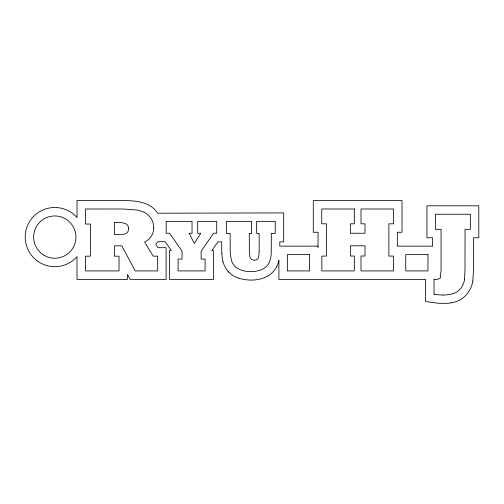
<?xml version="1.0" encoding="UTF-8"?>
<svg xmlns="http://www.w3.org/2000/svg" width="504" height="504" viewBox="0 0 504 504"><rect width="100%" height="100%" fill="white"/><g stroke="black" fill="none" stroke-linecap="round" stroke-linejoin="round"><path stroke-width="0.76" d="M464.505 279.468L465.022 268.884L465.041 229.32L470.345 229.32L470.345 214.25L435.374 214.25L435.374 229.32L441.076 229.32L441.063 270.106L440.32 277.862A2.413 2.413 0 0 1 439.79 278.567L436.659 279.468A11.145 11.145 0 0 1 434.039 279.103L434.032 294.267M472.834 280.98L473.464 270.125L473.495 237.775L478.8 237.775L478.8 205.796L426.919 205.796L426.919 237.775L432.621 237.775L432.621 246.141L397.328 246.141L397.328 232.268L402.003 232.268L402.003 200.523L313.293 200.523L313.293 232.268L318.062 232.268L318.03 247.628M276.816 266.364L277.433 264.984A28.552 28.552 0 0 0 278.888 260.228L278.895 279.373L425.578 279.373L425.578 301.524L438.19 303.269L446.935 303.358A45.839 45.839 0 0 0 448.969 303.181L451.338 302.847M221.81 253.745A68.79 68.79 0 0 1 221.741 252.29L221.691 241.876L217.917 241.876L211.863 250.595L213.532 250.595L213.532 279.373L169.621 279.373L169.621 250.595L171.354 250.595L165.148 241.687L157.802 241.687A24.721 24.721 0 0 1 155.805 244.182L157.947 247.691L166.118 247.691L166.118 279.373L130.12 279.373L127.493 274.447L127.493 279.373L77.017 279.373L77.017 256.643A29.597 29.597 0 0 1 34.316 258.457A29.597 29.597 0 0 1 34.316 215.725A29.597 29.597 0 0 1 77.017 217.539L77.017 200.523L118.925 200.523C132.489 200.51 149.272 200.422 157.72 213.211L283.683 212.909L283.683 241.876L279.783 241.876L279.783 246.141L318.03 246.141M238.745 278.202C247.93 280.948 258.42 280.967 267.038 276.431A23.108 23.108 0 0 0 276.904 266.402M229.043 272.393L228.104 271.379M223.039 261.941L223.656 263.812A24.016 24.016 0 0 0 228.098 271.385M472.859 280.98A26.429 26.429 0 0 1 469.048 291.136L467.794 293.019A25.169 25.169 0 0 1 458.98 300.447A23.782 23.782 0 0 1 457.317 301.178L456.429 301.518A29.73 29.73 0 0 1 451.332 302.828M238.77 278.12A23.222 23.222 0 0 1 228.986 272.45M222.976 261.96A37.107 37.107 0 0 1 221.911 253.745M443.167 295.048A61.003 61.003 0 0 1 434.039 294.242M443.167 295.016A52.177 52.177 0 0 0 444.956 294.991L450.425 294.418L454.665 293.108A16.607 16.607 0 0 0 461.103 287.853L462.036 286.436A18.005 18.005 0 0 0 464.531 279.474M259.144 251.156L258.936 255.238L258.18 258.168A4.013 4.013 0 0 1 257.752 258.823L257.588 259.018A3.446 3.446 0 0 1 256.612 259.755L254.797 260.196A7.239 7.239 0 0 1 253.789 260.171L251.754 259.535A3.629 3.629 0 0 1 250.904 258.804L249.921 256.769L249.354 252.724L249.278 233.421L251.616 233.421L251.616 221.369L226.346 221.369L226.346 233.421L230.145 233.421L230.221 252.687L231.355 260.203A15.756 15.756 0 0 0 234.984 266.414A12.203 12.203 0 0 0 236.363 267.618C243.81 272.525 254.022 272.746 262.143 269.445A18.106 18.106 0 0 0 263.844 268.512L266.269 266.66A13.721 13.721 0 0 0 269.577 261.847L270.692 258.124L271.253 253.701L271.322 233.421L275.228 233.421L275.228 221.369L256.662 221.369L256.662 233.421L259.144 233.421L259.144 251.156M128.589 228.684L128.161 231.046A4.372 4.372 0 0 1 127.241 232.439A5.708 5.708 0 0 1 123.934 234.215A10.905 10.905 0 0 1 123.423 234.272L114.364 234.511L114.364 222.371L120.506 222.51L124.312 223.196A5.689 5.689 0 0 1 127.254 224.872A4.58 4.58 0 0 1 128.161 226.309L128.589 228.684M153.689 228.243L153.613 229.421A15.813 15.813 0 0 1 151.187 236.389L150.186 237.756A15.007 15.007 0 0 1 144.585 242.046L153.203 256.145L157.664 256.145L157.664 270.919L135.192 270.919L121.804 245.807L114.364 245.807L114.364 256.196L119.038 256.196L119.038 270.919L85.472 270.919L85.472 256.164L90.506 256.164L90.506 224.047L85.472 224.047L85.472 208.984L123.789 209.028L137.132 210.036A41.775 41.775 0 0 1 138.921 210.382L144.188 212.241A18.201 18.201 0 0 1 149.045 215.92L151.376 218.963A15.926 15.926 0 0 1 153.115 223.064L153.632 226.063A19.026 19.026 0 0 1 153.689 228.243M200.693 233.295L194.342 243.463L189.094 233.295L192.037 233.295L192.037 221.369L166.175 221.369L166.175 233.232L169.558 233.232L182.07 251.187L182.07 259.05L178.082 259.05L178.082 270.919L205.071 270.919L205.071 259.05L201.153 259.05L201.153 251.187L213.627 233.232L216.726 233.232L216.726 221.369L197.675 221.369L197.675 233.295L200.693 233.295M354.331 208.984L321.754 208.984L321.754 223.814L326.516 223.814L326.516 256.089L321.842 256.089L321.842 270.919L354.331 270.919L354.331 256.013L350.368 256.013L350.368 245.807L365.016 245.807L365.016 256.013L361.009 256.013L361.009 270.919L393.548 270.919L393.548 256.089L388.874 256.089L388.874 223.814L393.548 223.814L393.548 208.984L361.009 208.984L361.009 223.814L365.016 223.814L365.016 233.251L350.368 233.251L350.368 223.814L354.331 223.814L354.331 208.984M309.576 254.596L287.349 254.596L287.349 270.919L309.576 270.919L309.576 254.596M427.965 254.596L405.739 254.596L405.739 270.919L427.965 270.919L427.965 254.596M44.226 255.402A21.143 21.143 0 0 0 75.94 237.088A21.143 21.143 0 0 0 44.226 218.78A21.143 21.143 0 0 0 44.226 255.402"/></g></svg>
